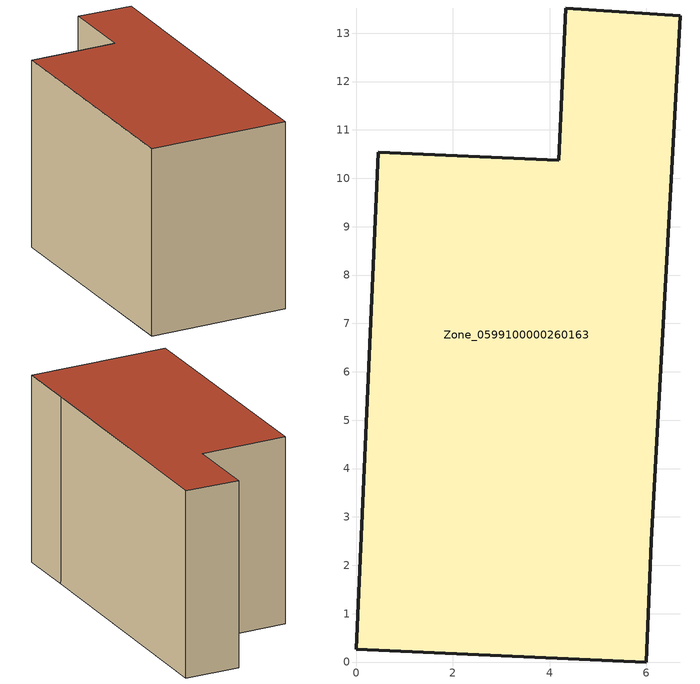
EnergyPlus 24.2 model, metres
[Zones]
Zone_0599100000260163
 floor ground (C_G): 4.34,13.52 6.7,13.36 6.1,2.5 5.99,0 0,0.26 0.46,10.54 4.19,10.38 z0.93
 wall outside (C_F): 0.46,10.54 0,0.26 5.99,0 6.1,2.5 6.7,13.36 4.34,13.52 4.19,10.38 0.46,10.54 z0.93:9
 roof outside (C_R): 6.7,13.36 4.34,13.52 4.19,10.38 0.46,10.54 0,0.26 5.99,0 6.1,2.5 z9
[BUILDING]
Pand.0599100000260163: North Axis=0; Terrain=City; Loads Convergence Tolerance Value=0.04; Temperature Convergence Tolerance Value=0.4; Solar Distribution=FullExterior; Maximum Number of Warmup Days=25; Minimum Number of Warmup Days=1
[Site:Location]
Rotterdam.The.Hague.AP_ZH_NLD Design_Conditions: Latitude=51.96; Longitude=4.45; Time Zone=1; Elevation=-4.5
[SITE:GROUNDTEMPERATURE:BUILDINGSURFACE]
18, 18, 18, 18, 18, 18, 18, 18, 18, 18, 18, 18
[MATERIAL] Thermal Absorptance=0.9; Solar Absorptance=0.7; Visible Absorptance=0.7
Name | Roughness | Thickness | Conductivity | Density | Specific Heat
G.TI.1975-1991 | MediumSmooth | 0.15 | 0.288461 | 540 | 1210
F.TI.1975-1991 | Rough | 0.3 | 0.230769 | 1920 | 840
R.TI.1975-1991 | MediumRough | 0.2 | 0.153846 | 1500 | 1000
[CONSTRUCTION]
C_G: G.TI.1975-1991
C_F: F.TI.1975-1991
C_R: R.TI.1975-1991
[ZONE]
Zone_0599100000260163: Type=1; Multiplier=1; Ceiling Height=Autocalculate; Volume=Autocalculate; Floor Area=autocalculate; Part of Total Floor Area=Yes
[ZONEINFILTRATION:DESIGNFLOWRATE]
Infil_Zone_0599100000260163: Zone or ZoneList or Space or SpaceList=Zone_0599100000260163; Schedule=AlwaysOn; Design Flow Rate Calculation Method=Flow/Area; Flow Rate per Floor Area=0.003; Constant Term Coefficient=1; Temperature Term Coefficient=0; Velocity Term Coefficient=0; Velocity Squared Term Coefficient=0
[HVACTEMPLATE:ZONE:IDEALLOADSAIRSYSTEM]
Zone_0599100000260163: Maximum Heating Supply Air Temperature=50; Minimum Cooling Supply Air Temperature=13; Maximum Heating Supply Air Humidity Ratio=0.0156; Minimum Cooling Supply Air Humidity Ratio=0.0077; Heating Limit=NoLimit; Cooling Limit=NoLimit; Dehumidification Control Type=ConstantSensibleHeatRatio; Cooling Sensible Heat Ratio=0.7; Dehumidification Setpoint=60; Humidification Control Type=None; Humidification Setpoint=30; Outdoor Air Method=None; Outdoor Air Flow Rate per Person=0.00944; Outdoor Air Flow Rate per Zone Floor Area=0; Outdoor Air Flow Rate per Zone=0; Demand Controlled Ventilation Type=None; Outdoor Air Economizer Type=NoEconomizer; Heat Recovery Type=None; Sensible Heat Recovery Effectiveness=0.7; Latent Heat Recovery Effectiveness=0.65
[ZONECONTROL:THERMOSTAT]
ThermostatControl_Zone_0599100000260163: Zone or ZoneList=Zone_0599100000260163; Control Type Schedule=DualSetpointControlType; Control 1=Thermostat_Zone_0599100000260163; Temperature Difference Between Cutout And Setpoint=0
[THERMOSTATSETPOINT:DUALSETPOINT]
Thermostat_Zone_0599100000260163: Heating Setpoint Temperature Schedule=HeatingSetpoint_Zone_0599100000260163; Cooling Setpoint Temperature Schedule=CoolingSetpoint_Zone_0599100000260163
[SCHEDULE:COMPACT]
HeatingSetpoint_Zone_0599100000260163: Through: 12/31, For: AllDays, Until: 24:00, 21
CoolingSetpoint_Zone_0599100000260163: Through: 12/31, For: AllDays, Until: 24:00, 24
DualSetpointControlType: Through: 12/31, For: AllDays, Until: 24:00, 4
AlwaysOn: Through: 12/31, For: AllDays, Until: 24:00, 1
